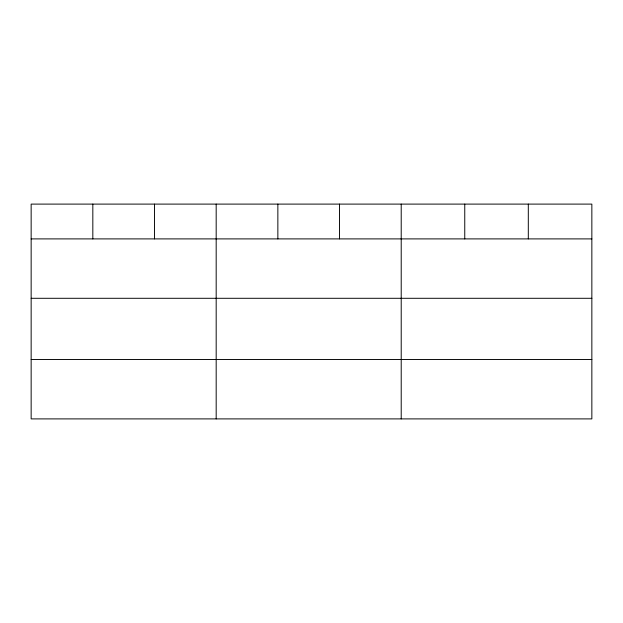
<?xml version="1.0" encoding="UTF-8"?>
<svg xmlns="http://www.w3.org/2000/svg" width="623" height="623" viewBox="0 0 623 623"><rect width="100%" height="100%" fill="white"/><g stroke="black" fill="none" stroke-linecap="round" stroke-linejoin="round"><path stroke-width="0.93" d="M591.85 298.292L591.85 204.103L31.15 204.103L31.15 418.897L591.85 418.897L591.85 298.292L31.15 298.292M31.15 238.897L591.85 238.897M31.15 359.494L591.85 359.494M528.304 204.103L528.304 238.897M464.758 204.103L464.758 238.897M401.212 204.103L401.212 418.897M339.535 204.103L339.535 238.897M277.858 204.103L277.858 238.897M216.181 204.103L216.181 418.897M154.504 204.103L154.504 238.897M92.827 204.103L92.827 238.897"/></g></svg>
